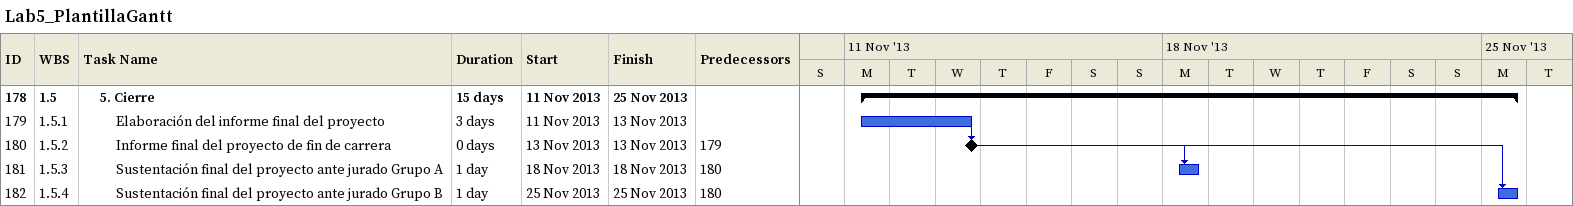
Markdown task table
Lab5_PlantillaGantt

| ID | WBS | Task | Duration | Start | Finish | Predecessors |
|---|---|---|---|---|---|---|
| 178 | 1.5 | **5. Cierre** | 15d | 2013-11-11 | 2013-11-25 |  |
| 179 | 1.5.1 | Elaboración del informe final del proyecto | 3d | 2013-11-11 | 2013-11-13 |  |
| 180 | 1.5.2 | Informe final del proyecto de fin de carrera | 0d | 2013-11-13 | 2013-11-13 | 179 |
| 181 | 1.5.3 | Sustentación final del proyecto ante jurado Grupo A | 1d | 2013-11-18 | 2013-11-18 | 180 |
| 182 | 1.5.4 | Sustentación final del proyecto ante jurado Grupo B | 1d | 2013-11-25 | 2013-11-25 | 180 |
